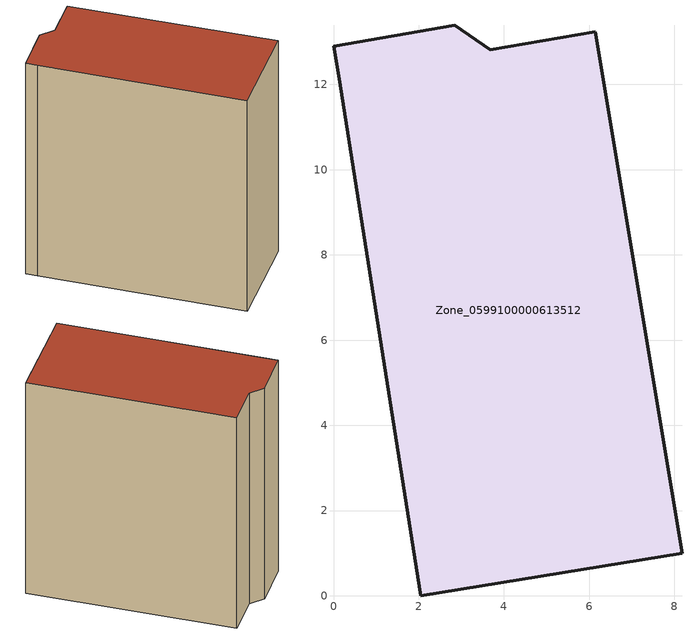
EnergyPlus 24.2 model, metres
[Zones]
Zone_0599100000613512
 floor ground (C_G): 6.15,13.24 8.18,1 2.05,0 0.12,12.21 0,12.89 2.85,13.39 3.68,12.82 z0
 wall outside (C_F): 3.68,12.82 2.85,13.39 0,12.89 0.12,12.21 2.05,0 8.18,1 6.15,13.24 3.68,12.82 z0:14.39
 roof outside (C_R): 8.18,1 6.15,13.24 3.68,12.82 2.85,13.39 0,12.89 0.12,12.21 2.05,0 z14.39
[BUILDING]
Pand.0599100000613512: North Axis=0; Terrain=City; Loads Convergence Tolerance Value=0.04; Temperature Convergence Tolerance Value=0.4; Solar Distribution=FullExterior; Maximum Number of Warmup Days=25; Minimum Number of Warmup Days=1
[Site:Location]
Rotterdam.The.Hague.AP_ZH_NLD Design_Conditions: Latitude=51.96; Longitude=4.45; Time Zone=1; Elevation=-4.5
[SITE:GROUNDTEMPERATURE:BUILDINGSURFACE]
18, 18, 18, 18, 18, 18, 18, 18, 18, 18, 18, 18
[MATERIAL] Thermal Absorptance=0.9; Solar Absorptance=0.7; Visible Absorptance=0.7
Name | Roughness | Thickness | Conductivity | Density | Specific Heat
G.TI.1946 | MediumSmooth | 0.15 | 1 | 540 | 1210
F.TI.1946 | Rough | 0.3 | 0.857143 | 1920 | 840
R.TI.1946 | MediumRough | 0.2 | 0.1 | 1500 | 1000
[CONSTRUCTION]
C_G: G.TI.1946
C_F: F.TI.1946
C_R: R.TI.1946
[ZONE]
Zone_0599100000613512: Type=1; Multiplier=1; Ceiling Height=Autocalculate; Volume=Autocalculate; Floor Area=autocalculate; Part of Total Floor Area=Yes
[ZONEINFILTRATION:DESIGNFLOWRATE]
Infil_Zone_0599100000613512: Zone or ZoneList or Space or SpaceList=Zone_0599100000613512; Schedule=AlwaysOn; Design Flow Rate Calculation Method=Flow/Area; Flow Rate per Floor Area=0.003; Constant Term Coefficient=1; Temperature Term Coefficient=0; Velocity Term Coefficient=0; Velocity Squared Term Coefficient=0
[HVACTEMPLATE:ZONE:IDEALLOADSAIRSYSTEM]
Zone_0599100000613512: Maximum Heating Supply Air Temperature=50; Minimum Cooling Supply Air Temperature=13; Maximum Heating Supply Air Humidity Ratio=0.0156; Minimum Cooling Supply Air Humidity Ratio=0.0077; Heating Limit=NoLimit; Cooling Limit=NoLimit; Dehumidification Control Type=ConstantSensibleHeatRatio; Cooling Sensible Heat Ratio=0.7; Dehumidification Setpoint=60; Humidification Control Type=None; Humidification Setpoint=30; Outdoor Air Method=None; Outdoor Air Flow Rate per Person=0.00944; Outdoor Air Flow Rate per Zone Floor Area=0; Outdoor Air Flow Rate per Zone=0; Demand Controlled Ventilation Type=None; Outdoor Air Economizer Type=NoEconomizer; Heat Recovery Type=None; Sensible Heat Recovery Effectiveness=0.7; Latent Heat Recovery Effectiveness=0.65
[ZONECONTROL:THERMOSTAT]
ThermostatControl_Zone_0599100000613512: Zone or ZoneList=Zone_0599100000613512; Control Type Schedule=DualSetpointControlType; Control 1=Thermostat_Zone_0599100000613512; Temperature Difference Between Cutout And Setpoint=0
[THERMOSTATSETPOINT:DUALSETPOINT]
Thermostat_Zone_0599100000613512: Heating Setpoint Temperature Schedule=HeatingSetpoint_Zone_0599100000613512; Cooling Setpoint Temperature Schedule=CoolingSetpoint_Zone_0599100000613512
[SCHEDULE:COMPACT]
HeatingSetpoint_Zone_0599100000613512: Through: 12/31, For: AllDays, Until: 24:00, 21
CoolingSetpoint_Zone_0599100000613512: Through: 12/31, For: AllDays, Until: 24:00, 24
DualSetpointControlType: Through: 12/31, For: AllDays, Until: 24:00, 4
AlwaysOn: Through: 12/31, For: AllDays, Until: 24:00, 1
